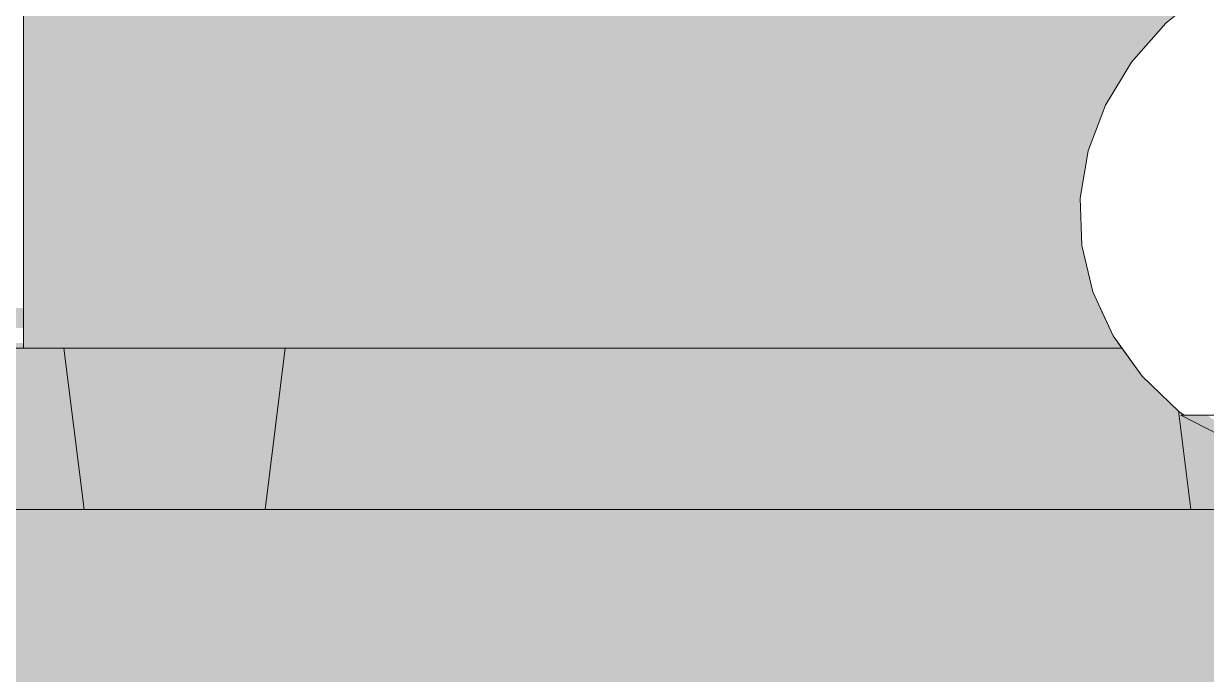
# Model space of a CAD drawing. Header units: centimetres. Extents: x -4381 to 5639, y -3920 to 4826.
# Drawn here: x 74.117 to 74.705, y 35.622 to 35.945 of the extents above; entities that cross this region are included whole.
import ezdxf
from ezdxf.xclip import XClip

# ---------------------------------------------------------------- set-up
doc = ezdxf.new("R2010")
doc.units = ezdxf.units.CM
doc.header["$MEASUREMENT"] = 0
doc.header["$XCLIPFRAME"] = 0
doc.set_wipeout_variables(frame=1)
doc.linetypes.add('Wipeout_Contour', pattern=[100, 0, -100])
for name, color, linetype in [('01- MOBILIER', 7, 'Continuous'), ('Dalles', 7, 'Continuous'), ('Drawing & Figure', 7, 'Continuous'), ('Structural - Bearing', 7, 'Continuous')]:
    doc.layers.add(name, color=color, linetype=linetype)
for name, color, linetype, lineweight in [('01- MOBILIER_Pen_No__1', 7, 'Continuous', 5), ('01- MOBILIER_Pen_No__101', 252, 'Continuous', 5), ('01- MOBILIER_Pen_No__147', 7, 'Continuous', 5), ('01- MOBILIER_Pen_No__18', 9, 'Continuous', 5), ('01- MOBILIER_Pen_No__2', 8, 'Continuous', 5), ('Dalles_Pen_No__1', 7, 'Continuous', 5)]:
    doc.layers.add(name, color=color, linetype=linetype, lineweight=lineweight)
doc.layers.add('01- MOBILIER_Pen_No__155', color=7, linetype='Continuous', lineweight=5, true_color=0xa86b51)
doc.layers.add('Structural - Bearing_Pen_No__102', color=7, linetype='Continuous', lineweight=5, true_color=0xcccccc)

# ---------------------------------------------------------------- blocks, each defined once
blk = doc.blocks.new('Drawing_7_7', base_point=(-363.09186, 32.20361))
at = {"color": 254, "linetype": 'Wipeout_Contour', "lineweight": 0, "ltscale": 328.747619}
blk.add_wipeout([(74.11688, 35.80361), (73.84188, 35.80361), (73.84188, 35.79361), (74.11688, 35.79361)], dxfattribs=at).dxf.layer = '01- MOBILIER'
at = {"color": 254, "linetype": 'Wipeout_Contour', "lineweight": 0, "ltscale": 328.723857}
blk.add_wipeout([(74.11688, 35.78629), (73.84188, 35.78629), (73.84188, 35.78361), (74.11688, 35.78361)], dxfattribs=at).dxf.layer = '01- MOBILIER'
at = {"color": 254, "linetype": 'Wipeout_Contour', "lineweight": 0, "ltscale": 746.686035}
blk.add_wipeout([(74.69077, 35.7525), (74.69688, 35.70361), (74.78688, 35.70361), (74.78781, 35.71107), (74.75419, 35.71922), (74.74303, 35.72426), (74.69196, 35.75043), (74.69372, 35.75043), (74.69106, 35.75222)], dxfattribs=at).dxf.layer = '01- MOBILIER'
at = {"layer": '01- MOBILIER_Pen_No__101', "linetype": 'Continuous', "ltscale": 10}
for points in [[(74.11688, 35.80361), (73.84188, 35.80361), (73.84188, 35.79361), (74.11688, 35.79361)], [(74.11688, 35.78629), (73.84188, 35.78629), (73.84188, 35.78361), (74.11688, 35.78361)]]:
    blk.add_hatch(color=256, dxfattribs=at).paths.add_polyline_path(points)
at = {"layer": '01- MOBILIER_Pen_No__18', "linetype": 'Continuous', "ltscale": 10}
blk.add_hatch(color=256, dxfattribs=at).paths.add_polyline_path([(74.69077, 35.7525), (74.69688, 35.70361), (74.78688, 35.70361), (74.78781, 35.71107), (74.75419, 35.71922), (74.74303, 35.72426), (74.69196, 35.75043), (74.69372, 35.75043), (74.69106, 35.75222)])
at = {"color": 254, "linetype": 'Wipeout_Contour', "lineweight": 0, "ltscale": 330.217664}
blk.add_wipeout([(74.11688, 35.80361), (74.11688, 35.79361), (74.65662, 35.79361), (74.65199, 35.80361)], dxfattribs=at).dxf.layer = '01- MOBILIER'
at = {"color": 254, "linetype": 'Wipeout_Contour', "lineweight": 0, "ltscale": 248.905011}
blk.add_wipeout([(74.705, 35.75043), (74.69196, 35.75043), (74.74303, 35.72426)], dxfattribs=at).dxf.layer = '01- MOBILIER'
at = {"layer": '01- MOBILIER_Pen_No__101', "linetype": 'Continuous', "ltscale": 10}
blk.add_hatch(color=256, dxfattribs=at).paths.add_polyline_path([(74.11688, 35.80361), (74.11688, 35.79361), (74.65662, 35.79361), (74.65199, 35.80361)])
at = {"layer": '01- MOBILIER_Pen_No__155', "linetype": 'Continuous', "ltscale": 10}
blk.add_hatch(color=256, dxfattribs=at).paths.add_polyline_path([(74.705, 35.75043), (74.69196, 35.75043), (74.74303, 35.72426)])
at = {"color": 254, "linetype": 'Wipeout_Contour', "lineweight": 0, "ltscale": 907.579034}
blk.add_wipeout([(74.11688, 35.80361), (74.65199, 35.80361), (74.6483, 35.81157), (74.64278, 35.83458), (74.64198, 35.85816), (74.64594, 35.88164), (74.65454, 35.90435), (74.66754, 35.92565), (74.68457, 35.94495), (74.69523, 35.95361), (74.11688, 35.95361)], dxfattribs=at).dxf.layer = '01- MOBILIER'
at = {"color": 254, "linetype": 'Wipeout_Contour', "lineweight": 0, "ltscale": 412.546235}
blk.add_wipeout([(74.11688, 35.79361), (74.11688, 35.78629), (74.6609, 35.78629), (74.6584, 35.78977), (74.65662, 35.79361)], dxfattribs=at).dxf.layer = '01- MOBILIER'
at = {"layer": '01- MOBILIER_Pen_No__18', "linetype": 'Continuous', "ltscale": 10}
blk.add_hatch(color=256, dxfattribs=at).paths.add_polyline_path([(74.11688, 35.80361), (74.65199, 35.80361), (74.6483, 35.81157), (74.64278, 35.83458), (74.64198, 35.85816), (74.64594, 35.88164), (74.65454, 35.90435), (74.66754, 35.92565), (74.68457, 35.94495), (74.69523, 35.95361), (74.11688, 35.95361)])
at = {"layer": '01- MOBILIER_Pen_No__2', "linetype": 'Continuous', "ltscale": 10}
blk.add_hatch(color=256, dxfattribs=at).paths.add_polyline_path([(74.11688, 35.79361), (74.11688, 35.78629), (74.6609, 35.78629), (74.6584, 35.78977), (74.65662, 35.79361)])
at = {"layer": '01- MOBILIER_Pen_No__1', "linetype": 'Continuous', "ltscale": 10}
for p, q in [((74.11688, 35.95361), (74.11688, 35.80361)), ((74.11688, 35.80361), (74.11688, 35.79361))]:
    blk.add_line(p, q, dxfattribs=at)
at = {"color": 254, "linetype": 'Wipeout_Contour', "lineweight": 0, "ltscale": 330.203089}
blk.add_wipeout([(74.11688, 35.78629), (74.11688, 35.78361), (74.66283, 35.78361), (74.6609, 35.78629)], dxfattribs=at).dxf.layer = '01- MOBILIER'
at = {"layer": '01- MOBILIER_Pen_No__101', "linetype": 'Continuous', "ltscale": 10}
blk.add_hatch(color=256, dxfattribs=at).paths.add_polyline_path([(74.11688, 35.78629), (74.11688, 35.78361), (74.66283, 35.78361), (74.6609, 35.78629)])
at = {"color": 254, "linetype": 'Wipeout_Contour', "lineweight": 0, "ltscale": 329.417707}
blk.add_wipeout([(74.23688, 35.70361), (74.24688, 35.78361), (74.13688, 35.78361), (74.14688, 35.70361)], dxfattribs=at).dxf.layer = '01- MOBILIER'
at = {"layer": '01- MOBILIER_Pen_No__18', "linetype": 'Continuous', "ltscale": 10}
blk.add_hatch(color=256, dxfattribs=at).paths.add_polyline_path([(74.23688, 35.70361), (74.24688, 35.78361), (74.13688, 35.78361), (74.14688, 35.70361)])
at = {"color": 254, "linetype": 'Wipeout_Contour', "lineweight": 0, "ltscale": 329.147587}
blk.add_wipeout([(74.09688, 35.78361), (74.08688, 35.70361), (74.14688, 35.70361), (74.13688, 35.78361)], dxfattribs=at).dxf.layer = 'Structural - Bearing'
at = {"color": 254, "linetype": 'Wipeout_Contour', "lineweight": 0, "ltscale": 495.38662}
blk.add_wipeout([(74.24688, 35.78361), (74.23688, 35.70361), (74.69688, 35.70361), (74.69077, 35.7525), (74.67279, 35.76979), (74.66283, 35.78361)], dxfattribs=at).dxf.layer = 'Structural - Bearing'
at = {"layer": 'Dalles', "linetype": 'Continuous', "lineweight": 0, "ltscale": 10, "true_color": 0x000000}
blk.add_hatch(color=18, dxfattribs=at).paths.add_polyline_path([(84.26688, 35.40361), (84.26688, 35.70361), (70.86688, 35.70361), (70.86688, 35.40361)])
at = {"layer": 'Structural - Bearing_Pen_No__102', "linetype": 'Continuous', "ltscale": 10}
for points in [[(74.09688, 35.78361), (74.08688, 35.70361), (74.14688, 35.70361), (74.13688, 35.78361)], [(74.24688, 35.78361), (74.23688, 35.70361), (74.69688, 35.70361), (74.69077, 35.7525), (74.67279, 35.76979), (74.66283, 35.78361)]]:
    blk.add_hatch(color=256, dxfattribs=at).paths.add_polyline_path(points)
at = {"layer": '01- MOBILIER_Pen_No__1', "linetype": 'Continuous', "ltscale": 10}
for p, q in [((74.11688, 35.79361), (74.11688, 35.78629)), ((74.11688, 35.78629), (74.11688, 35.78361)), ((74.11688, 35.78361), (74.09688, 35.78361)), ((74.13688, 35.78361), (74.11688, 35.78361)), ((74.24688, 35.78361), (74.13688, 35.78361)), ((74.14688, 35.70361), (74.13688, 35.78361)), ((74.23688, 35.70361), (74.24688, 35.78361)), ((74.66283, 35.78361), (74.24688, 35.78361)), ((74.69688, 35.70361), (74.69077, 35.7525)), ((74.69196, 35.75043), (74.69372, 35.75043))]:
    blk.add_line(p, q, dxfattribs=at)
at = {"layer": '01- MOBILIER_Pen_No__147', "linetype": 'Continuous', "ltscale": 10}
blk.add_line((75.2893, 35.75043), (74.69372, 35.75043), dxfattribs=at)
at = {"layer": '01- MOBILIER_Pen_No__147', "linetype": 'Continuous', "ltscale": 10, "flags": 128}
for points in [[(74.70515, 35.96168), (74.68457, 35.94495), (74.66754, 35.92565), (74.65454, 35.90435), (74.64594, 35.88164), (74.64198, 35.85816), (74.64278, 35.83458), (74.6483, 35.81157), (74.6584, 35.78977), (74.67279, 35.76979), (74.69106, 35.75222), (74.69372, 35.75043)], [(74.69196, 35.75043), (74.74303, 35.72426), (74.75419, 35.71922), (74.81713, 35.70397), (74.8189, 35.70361)]]:
    blk.add_lwpolyline(points, dxfattribs=at)
at = {"layer": 'Dalles_Pen_No__1', "linetype": 'Continuous', "ltscale": 10}
blk.add_line((74.8189, 35.70361), (71.97688, 35.70361), dxfattribs=at)

msp = doc.modelspace()

# ---------------------------------------------------------------- block references
at = {"layer": 'Drawing & Figure', "color": 151, "linetype": 'Continuous', "lineweight": 5, "ltscale": 10, "true_color": 0x80c2ff}
ref = msp.add_blockref('Drawing_7_7', (-363.09186, 32.20361), dxfattribs=at)
XClip(ref).set_block_clipping_path([(51.7463984619, 23.6253966175), (100.4426918859, 45.1170657245)])

doc.saveas('drawing.dxf')
